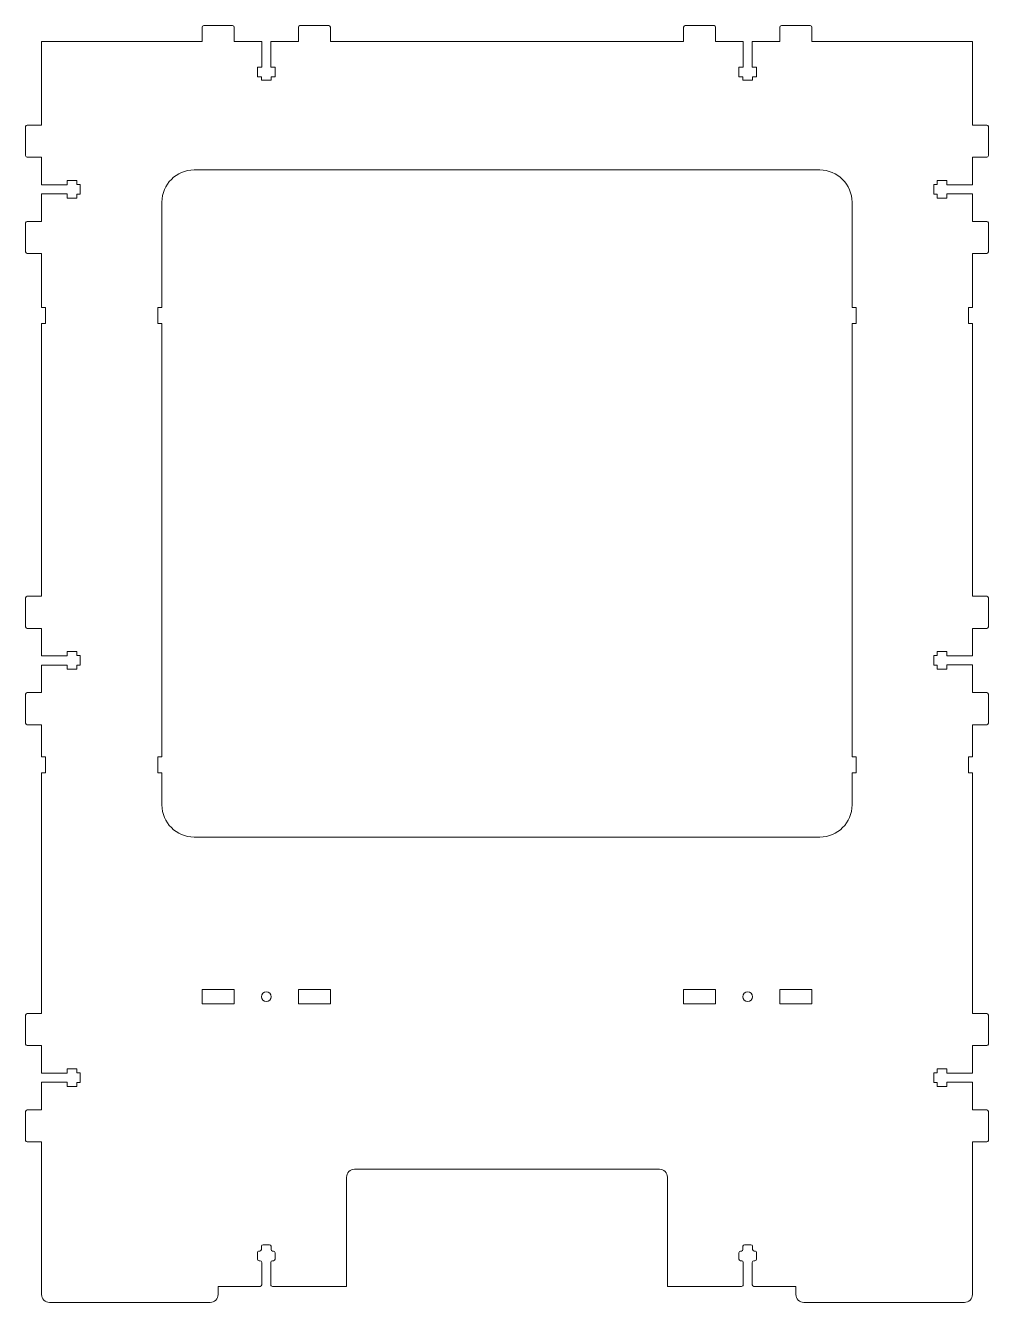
# Model space of a CAD drawing. Header units: millimetres. Extents: x -570 to 1260, y -948 to 580.
# Drawn here: x -150 to 150, y -200 to 197.8 of the extents above; entities that cross this region are included whole.
import ezdxf

# ---------------------------------------------------------------- set-up
doc = ezdxf.new("R2010")
doc.units = ezdxf.units.MM
doc.layers.get('0').update_dxf_attribs({"linetype": 'CONTINUOUS', "lineweight": 0, "true_color": 0x000000})
doc.layers.add('01 Front Panel', color=7, linetype='CONTINUOUS', lineweight=0, true_color=0x000000)
doc.layers.add('02 Left Panel', color=7, linetype='CONTINUOUS', lineweight=0, true_color=0x000000)

# ---------------------------------------------------------------- blocks, each defined once
blk = doc.blocks.new('tgrips-40')
for p, q in [((-20, 0), (-20, 4.5)), ((-19.5, 5), (-10.5, 5)), ((-10, 4.5), (-10, 0)), ((10, 0), (10, 4.5)), ((10.5, 5), (19.5, 5)), ((20, 4.5), (20, 0)), ((-10, 0), (-1.42, 0)), ((-1.42, 0), (-1.42, -8)), ((1.4, 0), (10, 0)), ((1.4, -8), (1.4, 0)), ((-1.42, -8), (-2.75, -8)), ((-2.75, -8), (-2.75, -11)), ((-2.75, -11), (-1.5, -11)), ((-1.5, -12), (-1.5, -11)), ((2.75, -8), (1.4, -8)), ((1.5, -11), (2.75, -11)), ((1.5, -12), (1.5, -11)), ((2.75, -8), (2.75, -11)), ((-1.5, -12), (1.5, -12))]:
    blk.add_line(p, q)
for centre, start, end in [((-19.5, 4.5), 90, 180), ((-10.5, 4.5), 0, 90), ((10.5, 4.5), 90, 180), ((19.5, 4.5), 0, 90)]:
    blk.add_arc(centre, 0.5, start, end)
blk = doc.blocks.new('tslots-acrylic')
for p, q in [((-10, 4.5), (-20, 4.5)), ((-20, 0), (-20, 4.5)), ((-10, 4.5), (-10, 0)), ((20, 4.5), (10, 4.5)), ((10, 0), (10, 4.5)), ((20, 4.5), (20, 0)), ((20, 0), (10, 0)), ((-10, 0), (-20, 0))]:
    blk.add_line(p, q)
blk.add_circle((0, 2.25), 1.5)

msp = doc.modelspace()

# ---------------------------------------------------------------- linework, layer by layer
at = {"layer": '01 Front Panel'}
for p, q in [((-145, 192.8), (-145, 166.8)), ((-95, 192.8), (-145, 192.8)), ((-55, 192.8), (55, 192.8)), ((95, 192.8), (145, 192.8)), ((110, 192.8), (112.25, 192.8)), ((145, 192.8), (145, 166.8)), ((-97.5, 152.8), (97.5, 152.8)), ((-107.5, 110), (-107.5, 142.8)), ((107.5, 142.8), (107.5, 110)), ((-145, 126.8), (-145, 110)), ((145, 126.8), (145, 110)), ((-145, 105), (-145, 20)), ((-107.5, -30), (-107.5, 105)), ((107.5, 105), (107.5, -30)), ((145, 105), (145, 20)), ((-145, -20), (-145, -30)), ((145, -30), (145, -20)), ((-145, -35), (-145, -110)), ((-107.5, -45), (-107.5, -35)), ((107.5, -35), (107.5, -45)), ((145, -35), (145, -35)), ((145, -110), (145, -35)), ((-97.5, -55), (97.5, -55)), ((-145, -150), (-145, -197.5)), ((145, -150), (145, -197.5)), ((-47.5, -158.5), (47.5, -158.5)), ((-50, -161), (-50, -195)), ((50, -161), (50, -195)), ((-76.51, -183.5), (-76.51, -182.5)), ((-76.01, -182), (-74.01, -182)), ((-73.51, -182.5), (-73.51, -183.5)), ((73.51, -182.5), (73.51, -183.5)), ((76.01, -182), (74.01, -182)), ((76.51, -183.5), (76.51, -182.5)), ((-77.76, -186.5), (-77.76, -184.5)), ((-77.26, -184), (-77.01, -184)), ((-73.01, -184), (-72.76, -184)), ((-72.26, -186.5), (-72.26, -184.5)), ((72.26, -186.5), (72.26, -184.5)), ((73.01, -184), (72.76, -184)), ((77.26, -184), (77.01, -184)), ((77.76, -186.5), (77.76, -184.5)), ((-76.92, -187), (-77.26, -187)), ((-76.43, -194.5), (-76.42, -187.5)), ((-73.61, -187.5), (-73.61, -194.51)), ((-72.76, -187), (-73.11, -187)), ((72.76, -187), (73.11, -187)), ((73.61, -187.5), (73.61, -194.51)), ((76.43, -194.5), (76.42, -187.5)), ((76.92, -187), (77.26, -187)), ((-90, -197.5), (-90, -195)), ((-90, -195), (-76.93, -195)), ((-50, -195), (-73.11, -195.01)), ((50, -195), (73.11, -195.01)), ((90, -195), (76.93, -195)), ((90, -197.5), (90, -195)), ((-92.5, -200), (-142.5, -200)), ((142.5, -200), (92.5, -200))]:
    msp.add_line(p, q, dxfattribs=at)
for centre, radius, start, end in [((-97.5, 142.8), 10, 90.0003, 180), ((97.5, 142.8), 10, 0, 90.0003), ((-97.5, -45), 10, 180, 270), ((97.5, -45), 10, 270, 0), ((-47.5, -161), 2.5, 90, 180.0001), ((47.5, -161), 2.5, 0.0001, 90), ((-76.01, -182.5), 0.5, 90, 180), ((-74.01, -182.5), 0.5, 360, 90), ((74.01, -182.5), 0.5, 90, 180), ((76.01, -182.5), 0.5, 360, 90), ((-77.26, -184.5), 0.5, 90, 180.0896), ((-77.26, -186.5), 0.5, 180.0896, 269.945), ((-77.01, -183.5), 0.5, 270, 360), ((-73.01, -183.5), 0.5, 180, 270), ((-72.76, -184.5), 0.5, 0.0481, 90), ((-72.76, -186.5), 0.5, 270.0544, 0.0481), ((72.76, -184.5), 0.5, 90, 179.9519), ((72.76, -186.5), 0.5, 179.9519, 269.9456), ((73.01, -183.5), 0.5, 270, 360), ((77.01, -183.5), 0.5, 180, 270), ((77.26, -184.5), 0.5, 359.9104, 90), ((77.26, -186.5), 0.5, 270.055, 359.9104), ((-76.92, -187.5), 0.5, 359.9949, 89.945), ((-73.11, -187.5), 0.5, 90.0544, 180), ((73.11, -187.5), 0.5, 360, 89.9456), ((76.92, -187.5), 0.5, 90.055, 180.0051), ((-76.93, -194.5), 0.5, 270, 359.9949), ((-73.11, -194.51), 0.5, 180, 270.0189), ((73.11, -194.51), 0.5, 269.9811, 360), ((76.93, -194.5), 0.5, 180.0051, 270), ((-142.5, -197.5), 2.5, 180.0017, 270), ((-92.5, -197.5), 2.5, 270, 360), ((92.5, -197.5), 2.5, 180, 270), ((142.5, -197.5), 2.5, 270, 0.0017)]:
    msp.add_arc(centre, radius, start, end, dxfattribs=at)
at = {"layer": '02 Left Panel'}
for p, q in [((-143.75, 110), (-145, 110)), ((-143.75, 105), (-143.75, 110)), ((-107.5, 110), (-108.75, 110)), ((-108.75, 110), (-108.75, 105)), ((107.5, 110), (108.75, 110)), ((108.75, 110), (108.75, 105)), ((143.75, 105), (143.75, 110)), ((143.75, 110), (145, 110)), ((-143.75, 105), (-145, 105)), ((-107.5, 105), (-108.75, 105)), ((107.5, 105), (108.75, 105)), ((143.75, 105), (145, 105)), ((-143.75, -30), (-145, -30)), ((-143.75, -35), (-143.75, -30)), ((-107.5, -30), (-108.75, -30)), ((-108.75, -30), (-108.75, -35)), ((107.5, -30), (108.75, -30)), ((108.75, -30), (108.75, -35)), ((143.75, -35), (143.75, -30)), ((143.75, -30), (145, -30)), ((-143.75, -35), (-145, -35)), ((-107.5, -35), (-108.75, -35)), ((107.5, -35), (108.75, -35)), ((143.75, -35), (145, -35))]:
    msp.add_line(p, q, dxfattribs=at)

# ---------------------------------------------------------------- block references
at = {"layer": '01 Front Panel'}
for name, p in [('tgrips-40', (-75, 192.8)), ('tgrips-40', (75, 192.8)), ('tslots-acrylic', (-75, -107)), ('tslots-acrylic', (75, -107))]:
    msp.add_blockref(name, p, dxfattribs=at)
for p, rotation in [((-145, 146.8), 90), ((145, 146.8), -90), ((-145, 0), 90), ((145, 0), -90), ((-145, -130), 90), ((145, -130), -90)]:
    msp.add_blockref('tgrips-40', p, dxfattribs=dict(at, rotation=rotation))

doc.saveas('drawing.dxf')
